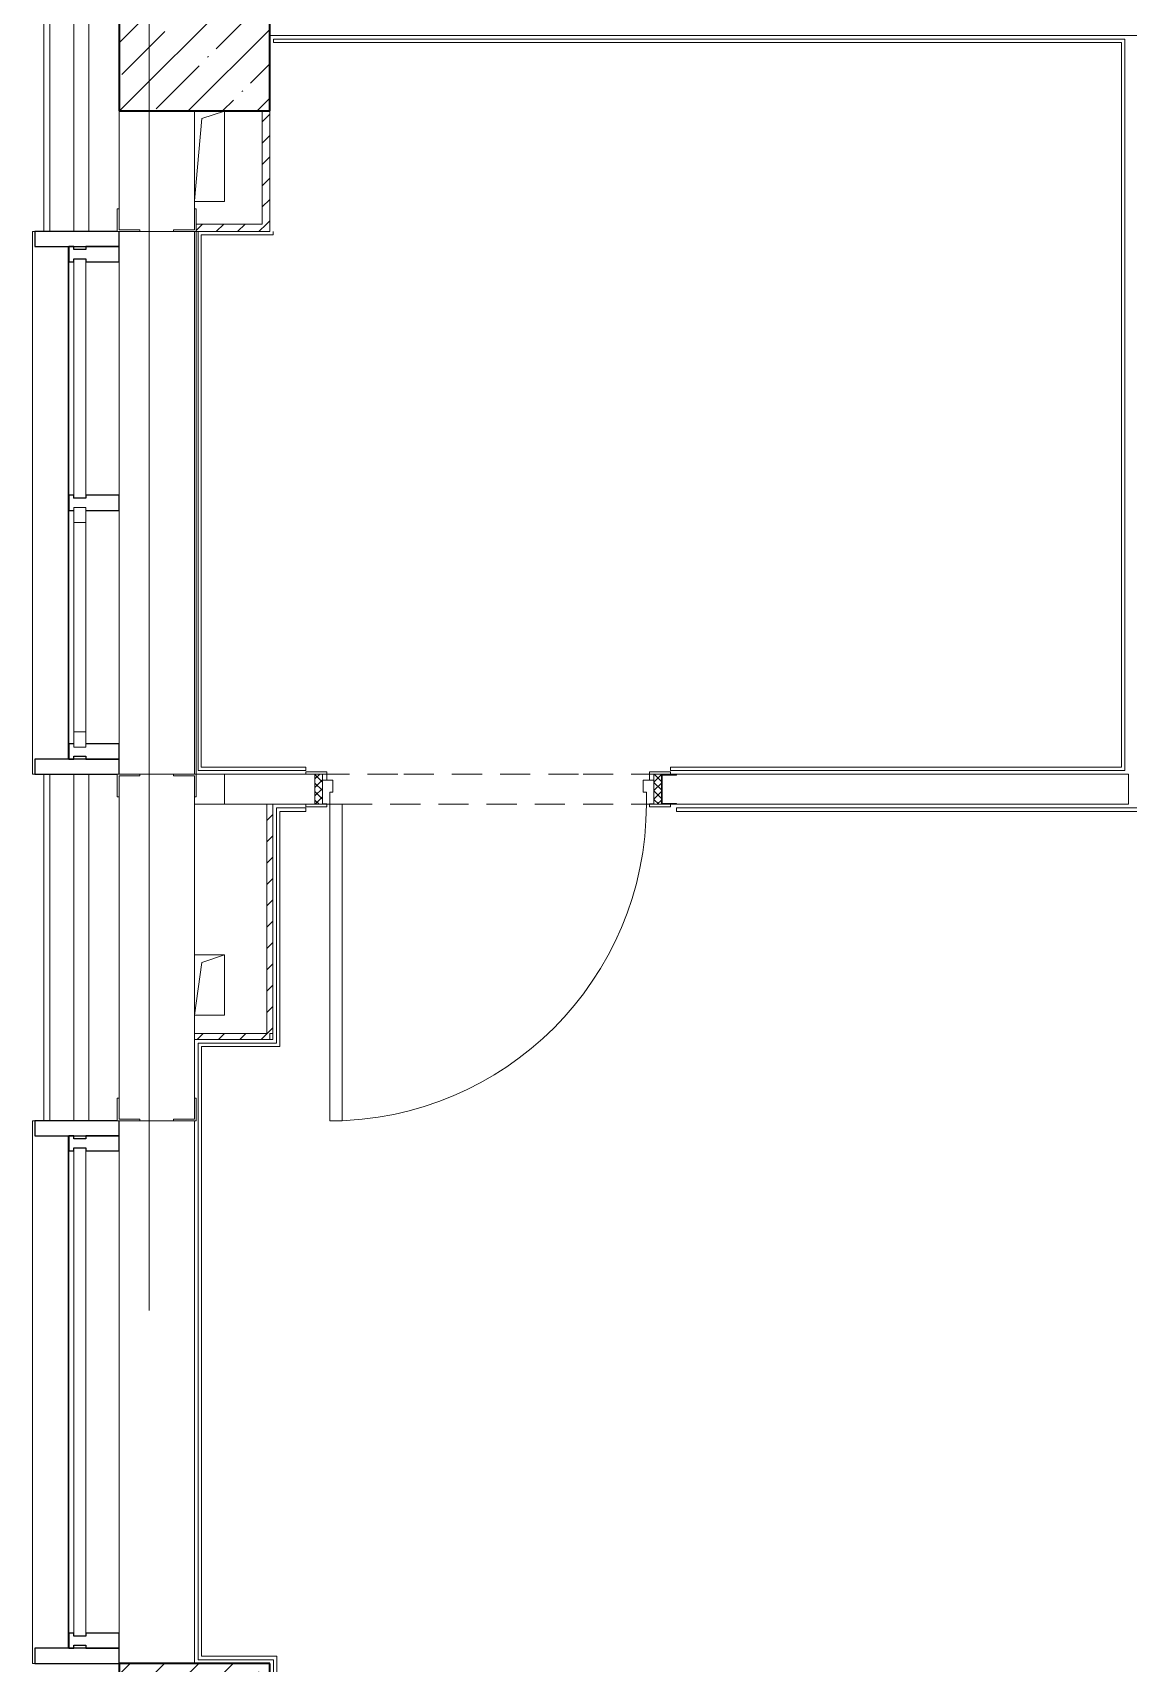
# Model space of a CAD drawing. Header units: millimetres. Extents: x 5993 to 95364, y 94667 to 143522.
# Drawn here: x 41601.2 to 41897.2, y 119147.5 to 119587.8 of the extents above; entities that cross this region are included whole.
import ezdxf

# ---------------------------------------------------------------- set-up
doc = ezdxf.new("R2010")
doc.units = ezdxf.units.MM
for name, pattern in [('200_ШТРИХ_ш1п0_6_', [160, 100, -60]), ('50_200_ШТРИХ_1Т_ш5_п1_п1_', [1400, 1000, -200, 0, -200]), ('Штрих короткий', [300, 150, -150])]:
    doc.linetypes.add(name, pattern=pattern)
for name, color, linetype, lineweight in [('0-2', 7, 'Continuous', 9), ('S-GRID-____-OTLN-1', 7, '50_200_ШТРИХ_1Т_ш5_п1_п1_', 9), ('Двери', 7, 'Continuous', 9), ('Импосты витража', 7, 'Continuous', 9), ('Импосты витража-1', 7, 'Continuous', 25), ('Каркас_Импост', 7, 'Continuous', 13), ('Каркас_Импост-1', 7, 'Continuous', 9), ('Несущие колонны', 7, 'Continuous', 9), ('Несущие колонны-1', 7, 'Continuous', 35), ('Обобщенные модели', 7, 'Continuous', 9), ('Общие ребра', 7, 'Continuous', 9), ('Окна', 7, 'Continuous', 9), ('Остекление-1', 7, 'Continuous', 9), ('Открывание-1', 7, 'Continuous', 9), ('Панель', 7, 'Continuous', 13), ('Перекрытия', 7, 'Continuous', 9), ('Перемычка-1', 7, 'Штрих короткий', 9), ('Перемычка_Пунктирные линии-1', 7, '200_ШТРИХ_ш1п0_6_', 9), ('Стены', 7, 'Continuous', 9), ('Стены-1', 7, 'Continuous', 13)]:
    doc.layers.add(name, color=color, linetype=linetype, lineweight=lineweight)
doc.layers.add('Штриховка разреза-4', color=7, linetype='Continuous', lineweight=5, true_color=0x0080ff)
doc.layers.add('Штриховка разреза-6', color=1, linetype='Continuous', lineweight=5, true_color=0xff0000)

# ---------------------------------------------------------------- blocks, each defined once
blk = doc.blocks.new('BSC_Колонна _Прямоугольная - 500х500-V15-АИ2_01_План напольных покрытий и плинтусов 1го этажа _Часть 1_')
at = {"layer": 'Несущие колонны'}
h = blk.add_hatch(dxfattribs=at)
h.set_pattern_fill('FP_22', color=256, style=0, pattern_type=2)
h.set_pattern_definition([(45, (-150, -69250), (-114.04925, 114.04925), []), (45, (-35.95, -69250), (-114.04925, 114.04925), [201.613, -40.323, 3.353, -36.97])])
h.paths.add_polyline_path([(-250, -250), (250, -250), (250, 250), (-250, 250), (-250, 192.3)], flags=0)
at = {"layer": 'Несущие колонны-1'}
for p, q in [((250, 250), (-250, 250)), ((-250, 250), (-250, -250)), ((250, -250), (250, 250)), ((-250, -250), (250, -250))]:
    blk.add_line(p, q, dxfattribs=at)
blk = doc.blocks.new('BSC_Колонна _Прямоугольная - 500х500-V17-АИ2_01_План напольных покрытий и плинтусов 1го этажа _Часть 1_')
at = {"layer": 'Несущие колонны'}
h = blk.add_hatch(dxfattribs=at)
h.set_pattern_fill('FP_24', color=256, style=0, pattern_type=2)
h.set_pattern_definition([(45, (-150, -63600), (-114.04925, 114.04925), []), (45, (-35.95, -63600), (-114.04925, 114.04925), [201.613, -40.323, 3.353, -36.97])])
h.paths.add_polyline_path([(-250, -250), (250, -250), (250, 250), (-250, 250), (-250, 59.4)], flags=0)
at = {"layer": 'Несущие колонны-1'}
for p, q in [((250, 250), (-250, 250)), ((-250, 250), (-250, -250)), ((250, -250), (250, 250)), ((-250, -250), (250, -250))]:
    blk.add_line(p, q, dxfattribs=at)
blk = doc.blocks.new('Дверь_СКБ_1Ст_Внутренняя_ШЕР - СОШ_Д-15__Дв_1150x2100h_Кладовые инвентаря_EI30-34641582-АИ2_01_План напольных покрытий и плинтусов 1го этажа _Часть 1_')
at = {"layer": 'Двери'}
h = blk.add_hatch(dxfattribs=at)
h.set_pattern_fill('FP_60', color=256, style=0, pattern_type=2)
h.set_pattern_definition([(135, (1726.41, 114.685), (-14.14214, -14.14214), []), (225, (1726.41, 114.685), (14.14214, -14.14214), [])])
h.paths.add_polyline_path([(562.5, 50), (562.5, -50), (587.5, -50), (587.5, 50)], flags=0)
at = {"layer": 'Каркас_Импост-1'}
h = blk.add_hatch(dxfattribs=at)
h.set_pattern_fill('FP_61', color=256, style=0, pattern_type=2)
h.set_pattern_definition([(45, (-396.384, 114.685), (-14.1421, 14.1421), []), (135, (-396.384, 114.685), (-14.1421, -14.1421), [])])
h.paths.add_polyline_path([(-537.5, 50), (-562.5, 50), (-562.5, -50), (-537.5, -50), (-537.5, 47)], flags=0)
at = {"layer": 'Каркас_Импост'}
for p, q in [((-522.5, 58), (-592.5, 58)), ((-592.5, 58), (-592.5, 50)), ((-522.5, 50), (-522.5, 58)), ((617.5, 58), (547.5, 58)), ((547.5, 58), (547.5, 50)), ((617.5, 50), (617.5, 58)), ((-537.5, 50), (-562.5, 50)), ((-562.5, 50), (-522.5, 50)), ((-512.5, 50), (-537.5, 50)), ((-537.5, 50), (-537.5, -30)), ((-537.5, -50), (-537.5, 50)), ((-522.5, 50), (-537.5, 50)), ((-537.5, 50), (-537.5, 49)), ((-537.5, 49), (-522.5, 49)), ((-522.5, 49), (-522.5, 50)), ((-512.5, 10), (-512.5, 50)), ((-502.5, 10), (-512.5, 10)), ((-502.5, -30), (-502.5, 10)), ((537.5, 10), (527.5, 10)), ((527.5, 10), (527.5, -30)), ((537.5, 50), (537.5, 10)), ((562.5, 50), (537.5, 50)), ((562.5, 50), (547.5, 50)), ((547.5, 50), (547.5, 49)), ((547.5, 50), (617.5, 50)), ((547.5, 49), (562.5, 49)), ((562.5, -30), (562.5, 50)), ((587.5, 50), (562.5, 50)), ((562.5, 50), (562.5, -50)), ((562.5, 49), (562.5, 50)), ((587.5, -50), (587.5, 50)), ((-592.5, -50), (-592.5, -58)), ((-562.5, -50), (-537.5, -50)), ((-522.5, -50), (-562.5, -50)), ((-537.5, -30), (-502.5, -30)), ((-522.5, -30), (-537.5, -30)), ((-537.5, -30), (-537.5, -50)), ((-537.5, -50), (-522.5, -50)), ((-522.5, -50), (-522.5, -30)), ((-522.5, -58), (-522.5, -50)), ((527.5, -30), (562.5, -30)), ((562.5, -30), (547.5, -30)), ((547.5, -30), (547.5, -50)), ((547.5, -50), (562.5, -50)), ((617.5, -50), (547.5, -50)), ((547.5, -50), (547.5, -58)), ((562.5, -50), (562.5, -30)), ((562.5, -50), (587.5, -50)), ((617.5, -58), (617.5, -50)), ((-592.5, -58), (-522.5, -58)), ((547.5, -58), (617.5, -58))]:
    blk.add_line(p, q, dxfattribs=at)
at = {"layer": 'Открывание-1'}
blk.add_arc((537.5, 50), 1050, 90, 180, dxfattribs=at)
at = {"layer": 'Панель'}
for p, q in [((537.5, 1100), (497.5, 1100)), ((497.5, 1100), (497.5, 50)), ((537.5, 50), (537.5, 1100)), ((497.5, 50), (537.5, 50))]:
    blk.add_line(p, q, dxfattribs=at)
blk = doc.blocks.new('Проем_Дверь_Прямоугольный - 1800х2700h_оконные проемы-25805030-АИ2_01_План напольных покрытий и плинтусов 1го этажа _Часть 1_')
at = {"layer": 'Перемычка-1'}
for p, q in [((900, 125), (-900, 125)), ((900, -125), (-900, -125))]:
    blk.add_line(p, q, dxfattribs=at)
blk = doc.blocks.new('PNS_Панель прямоугольная2 - Нр_Стекло - 40мм-26243474-АИ2_01_План напольных покрытий и плинтусов 1го этажа _Часть 1_')
at = {"layer": 'Каркас_Импост'}
for p, q in [((-397.5, 0), (-397.5, 40)), ((-397.5, 40), (-347.5, 40)), ((-347.5, 40), (-347.5, 0)), ((397.5, 40), (347.5, 40)), ((347.5, 40), (347.5, 0)), ((397.5, 0), (397.5, 40)), ((-347.5, 0), (-397.5, 0)), ((347.5, 0), (397.5, 0))]:
    blk.add_line(p, q, dxfattribs=at)
at = {"layer": 'Каркас_Импост-1'}
for p, q in [((-347.5, 40), (347.5, 40)), ((-347.5, 0), (347.5, 0))]:
    blk.add_line(p, q, dxfattribs=at)
blk = doc.blocks.new('Прямоугольный импост - Импост структурный с накладкой - 150мм-25647633-АИ2_01_План напольных покрытий и плинтусов 1го этажа _Часть 1_')
at = {"layer": 'Импосты витража-1'}
for p, q in [((-25, 0), (-25, 17)), ((-25, 17), (25, 17)), ((-15, 0), (-25, 0)), ((-15, -40), (-15, 0)), ((25, 17), (25, 0)), ((-25, -150), (-25, -40)), ((-25, -40), (-15, -40)), ((25, -40), (25, -150)), ((25, -150), (-25, -150))]:
    blk.add_line(p, q, dxfattribs=at)
blk = doc.blocks.new('Прямоугольный импост - Импост структурный с накладкой - 150мм-25647642-АИ2_01_План напольных покрытий и плинтусов 1го этажа _Часть 1_')
at = {"layer": 'Импосты витража'}
for p, q in [((103600, 79475), (103600, 80250)), ((103767, 79475), (103767, 80250))]:
    blk.add_line(p, q, dxfattribs=at)
blk = doc.blocks.new('Прямоугольный импост - Импост структурный с накладкой - 150мм-V165-АИ2_01_План напольных покрытий и плинтусов 1го этажа _Часть 1_')
at = {"layer": 'Импосты витража-1'}
for p, q in [((-25, 0), (-25, 17)), ((-25, 17), (25, 17)), ((25, 0), (15, 0)), ((15, 0), (15, -40)), ((25, 17), (25, 0)), ((-25, -150), (-25, -40)), ((15, -40), (25, -40)), ((25, -40), (25, -150)), ((25, -150), (-25, -150))]:
    blk.add_line(p, q, dxfattribs=at)
blk = doc.blocks.new('PNS_Панель прямоугольная1 - Нр_Стекло - 40мм-25259299-АИ2_01_План напольных покрытий и плинтусов 1го этажа _Часть 1_')
at = {"layer": 'Остекление-1'}
for p, q in [((-387.5, 40), (387.5, 40)), ((-397.5, 0), (397.5, 0)), ((387.5, 0), (-387.5, 0))]:
    blk.add_line(p, q, dxfattribs=at)
blk = doc.blocks.new('Прямоугольный импост - Импост структурный с накладкой - 150мм-25647644-АИ2_01_План напольных покрытий и плинтусов 1го этажа _Часть 1_')
at = {"layer": 'Импосты витража-1'}
for p, q in [((-25, 0), (-25, 17)), ((-25, 17), (25, 17)), ((-15, 0), (-25, 0)), ((-15, -40), (-15, 0)), ((25, 0), (15, 0)), ((15, 0), (15, -40)), ((25, 17), (25, 0)), ((-25, -150), (-25, -40)), ((-25, -40), (-15, -40)), ((15, -40), (25, -40)), ((25, -40), (25, -150)), ((25, -150), (-25, -150))]:
    blk.add_line(p, q, dxfattribs=at)
blk = doc.blocks.new('Прямоугольный импост - Откос НВФ_50х280 мм-25993834-АИ2_01_План напольных покрытий и плинтусов 1го этажа _Часть 1_')
at = {"layer": 'Импосты витража-1'}
for p, q in [((-50, 130), (0, 130)), ((-50, -150), (-50, 130)), ((0, 130), (0, -144)), ((0, -150), (-50, -150))]:
    blk.add_line(p, q, dxfattribs=at)
blk = doc.blocks.new('Прямоугольный импост - Откос НВФ_50х280 мм-25993838-АИ2_01_План напольных покрытий и плинтусов 1го этажа _Часть 1_')
at = {"layer": 'Импосты витража-1'}
for p, q in [((0, 130), (-50, 130)), ((-50, 130), (-50, -150)), ((0, -144), (0, 130)), ((-50, -150), (0, -150))]:
    blk.add_line(p, q, dxfattribs=at)
blk = doc.blocks.new('PNS_Панель прямоугольная1 - Нр_Стекло - 40мм-25293744-АИ2_01_План напольных покрытий и плинтусов 1го этажа _Часть 1_')
at = {"layer": 'Остекление-1'}
for p, q in [((-800, 40), (800, 40)), ((-810, 0), (810, 0)), ((800, 0), (-800, 0))]:
    blk.add_line(p, q, dxfattribs=at)
blk = doc.blocks.new('Прямоугольный импост - Импост структурный с накладкой - 150мм-25651488-АИ2_01_План напольных покрытий и плинтусов 1го этажа _Часть 1_')
at = {"layer": 'Импосты витража'}
for p, q in [((27000, 57000), (28600, 57000)), ((27000, 56833), (28600, 56833))]:
    blk.add_line(p, q, dxfattribs=at)
blk = doc.blocks.new('Прямоугольный импост - Импост структурный с накладкой - 150мм-25651501-АИ2_01_План напольных покрытий и плинтусов 1го этажа _Часть 1_')
at = {"layer": 'Импосты витража-1'}
for p, q in [((-25, 0), (-25, 17)), ((-25, 17), (25, 17)), ((-15, 0), (-25, 0)), ((-15, -40), (-15, 0)), ((25, 0), (15, 0)), ((15, 0), (15, -40)), ((25, 17), (25, 0)), ((-25, -150), (-25, -40)), ((-25, -40), (-15, -40)), ((15, -40), (25, -40)), ((25, -40), (25, -150)), ((25, -150), (-25, -150))]:
    blk.add_line(p, q, dxfattribs=at)
blk = doc.blocks.new('Прямоугольный импост - Откос НВФ_50х280 мм-V175-АИ2_01_План напольных покрытий и плинтусов 1го этажа _Часть 1_')
at = {"layer": 'Импосты витража-1'}
for p, q in [((-50, 130), (0, 130)), ((-50, -150), (-50, 130)), ((0, 130), (0, -150)), ((0, -150), (-50, -150))]:
    blk.add_line(p, q, dxfattribs=at)
blk = doc.blocks.new('Прямоугольный импост - Откос НВФ_50х280 мм-25995273-АИ2_01_План напольных покрытий и плинтусов 1го этажа _Часть 1_')
at = {"layer": 'Импосты витража-1'}
for p, q in [((0, 130), (-50, 130)), ((-50, 130), (-50, -150)), ((0, -144), (0, 130)), ((-50, -150), (0, -150))]:
    blk.add_line(p, q, dxfattribs=at)
blk = doc.blocks.new('Фахверк_СКБ_Уголок - 250_2700-27497298-АИ2_01_План напольных покрытий и плинтусов 1го этажа _Часть 1_')
at = {"layer": 'Обобщенные модели'}
for p, q in [((200, 181), (125, 181)), ((125, 181), (125, 106)), ((131, 106), (131, 175)), ((131, 175), (200, 175)), ((200, 175), (200, 181)), ((125, 106), (131, 106)), ((131, -6), (125, -6)), ((125, -6), (125, -81)), ((131, -75), (131, -6)), ((125, -81), (200, -81)), ((200, -75), (131, -75)), ((200, -81), (200, -75))]:
    blk.add_line(p, q, dxfattribs=at)
blk = doc.blocks.new('АР_Перемычка - АР_Перемычка-V189-АИ2_01_План напольных покрытий и плинтусов 1го этажа _Часть 1_')
at = {"layer": 'Перемычка_Пунктирные линии-1'}
for p, q in [((0, 50), (1450, 50)), ((1450, 50), (1450, -50)), ((0, -50), (275, -50)), ((275, -50), (875, -50)), ((875, -50), (1450, -50))]:
    blk.add_line(p, q, dxfattribs=at)
blk = doc.blocks.new('154_Фахверк_СКБ_Швеллер - Тип_100_4010-28225412-АИ2_01_План напольных покрытий и плинтусов 1го этажа _Часть 1_')
at = {"layer": 'Обобщенные модели'}
for p, q in [((125, 50), (175, 50)), ((125, -50), (125, 50)), ((128, 47), (128, -47)), ((175, 47), (128, 47)), ((175, 50), (175, 47)), ((175, -50), (125, -50)), ((128, -47), (175, -47)), ((175, -47), (175, -50))]:
    blk.add_line(p, q, dxfattribs=at)
blk = doc.blocks.new('AR_Отверстие прямоугольное _в плите_ - AR_Отверстие прямоугольное _в плите_-30511980-АИ2_01_План напольных покрытий и плинтусов 1го этажа _Часть 1_')
at = {"layer": 'Обобщенные модели'}
for p, q in [((-49.9, -148.5), (-25, 125)), ((-25, 125), (50, 150)), ((50, -150), (50, 150)), ((-49.9, -150), (50, -150))]:
    blk.add_line(p, q, dxfattribs=at)
blk = doc.blocks.new('AR_Отверстие прямоугольное _в плите_ - AR_Отверстие прямоугольное _в плите_-V277-АИ2_01_План напольных покрытий и плинтусов 1го этажа _Часть 1_')
at = {"layer": 'Обобщенные модели'}
for p, q in [((50, 100), (-49.9, 100)), ((-49.9, -99.1), (-25, 75)), ((-25, 75), (50, 100)), ((50, -100), (50, 100)), ((-49.9, -100), (50, -100))]:
    blk.add_line(p, q, dxfattribs=at)
blk = doc.blocks.new('Отлив_СКБ - Отлив витража_120_НВФ-31885689-АИ2_01_План напольных покрытий и плинтусов 1го этажа _Часть 1_')
at = {"layer": 'Окна'}
for p, q in [((0, 113), (0, 120)), ((1800, 120), (0, 120)), ((1800, 120), (1800, 113)), ((50, 2), (1750, 2))]:
    blk.add_line(p, q, dxfattribs=at)

msp = doc.modelspace()

# ---------------------------------------------------------------- linework, layer by layer
at = {"layer": 'S-GRID-____-OTLN-1', "color": 251, "ltscale": 0.6, "true_color": 0x636466}
msp.add_line((41632.66, 118402.62), (41632.66, 121495.1), dxfattribs=at)
at = {"layer": 'Общие ребра'}
for p, q in [((41605.81, 119607.36), (41605.81, 119534.1)), ((41605.81, 119534.1), (41605.81, 119607.36)), ((41612.32, 119534.1), (41612.32, 119607.36)), ((41616.39, 119534.1), (41616.39, 119607.36)), ((41624.53, 119566.66), (41624.53, 119540.21)), ((41624.53, 119540.21), (41624.53, 119566.66)), ((41605.81, 119387.59), (41605.81, 119293.99)), ((41605.81, 119293.99), (41605.81, 119387.59)), ((41612.32, 119293.99), (41612.32, 119387.59)), ((41616.39, 119293.99), (41616.39, 119387.59)), ((41624.53, 119381.49), (41624.53, 119300.09)), ((41624.53, 119300.09), (41624.53, 119381.49))]:
    msp.add_line(p, q, dxfattribs=at)
at = {"layer": 'Перекрытия'}
for p, q in [((41645.37, 119534.1), (41645.37, 119387.59)), ((41666.04, 119317.59), (41666.04, 119315.96)), ((41666.04, 119315.96), (41665.23, 119315.96))]:
    msp.add_line(p, q, dxfattribs=at)
at = {"layer": 'Стены'}
for p, q in [((41666.21, 119586.03), (41896.23, 119586.03)), ((41666.21, 119586.03), (41666.21, 119585.14)), ((41896.23, 119586.03), (41896.23, 119388.57)), ((41895.33, 119585.14), (41666.21, 119585.14)), ((41895.33, 119389.46), (41895.33, 119585.14)), ((41644.88, 119534.1), (41644.88, 119387.59)), ((41645.86, 119388.57), (41645.86, 119534.1)), ((41646.75, 119533.21), (41646.75, 119389.46)), ((41666.12, 119533.21), (41646.75, 119533.21)), ((41666.12, 119533.21), (41666.12, 119534.1)), ((41675, 119388.57), (41645.86, 119388.57)), ((41646.75, 119389.46), (41675, 119389.46)), ((41675, 119389.46), (41675, 119388.57)), ((41773.48, 119389.46), (41895.33, 119389.46)), ((41773.48, 119389.46), (41773.48, 119388.57)), ((41896.23, 119388.57), (41773.48, 119388.57)), ((41667.02, 119378.48), (41674.99, 119378.48)), ((41667.02, 119314.99), (41667.02, 119378.48)), ((41674.99, 119377.5), (41668, 119377.5)), ((41668, 119377.5), (41668, 119314.01)), ((41674.99, 119378.48), (41674.99, 119377.5)), ((41775.08, 119378.48), (42258.44, 119378.48)), ((41775.08, 119378.48), (41775.08, 119377.5)), ((42257.46, 119377.5), (41775.08, 119377.5)), ((41645.86, 119314.99), (41667.02, 119314.99)), ((41645.86, 119148.45), (41645.86, 119314.99)), ((41668, 119314.01), (41646.83, 119314.01)), ((41646.83, 119314.01), (41646.83, 119149.43)), ((41644.88, 119293.99), (41644.88, 119147.48)), ((41666.21, 119148.45), (41645.86, 119148.45)), ((41646.83, 119149.43), (41667.18, 119149.43)), ((41666.21, 119081.35), (41666.21, 119148.45)), ((41667.18, 119149.43), (41667.18, 119080.38))]:
    msp.add_line(p, q, dxfattribs=at)
at = {"layer": 'Стены-1'}
for p, q in [((41604.18, 119627.71), (41604.18, 119534.1)), ((41665.23, 119587.01), (42081.97, 119587.01)), ((41644.88, 119540.21), (41644.88, 119566.66)), ((41663.19, 119566.66), (41663.19, 119536.14)), ((41665.23, 119534.1), (41665.23, 119566.66)), ((41604.18, 119534.1), (41605.81, 119534.1)), ((41605.81, 119534.1), (41624.04, 119534.1)), ((41630.15, 119534.1), (41639.26, 119534.1)), ((41663.19, 119536.14), (41645.37, 119536.14)), ((41645.37, 119534.1), (41665.23, 119534.1)), ((41604.18, 119387.59), (41604.18, 119293.99)), ((41605.81, 119387.59), (41604.18, 119387.59)), ((41624.04, 119387.59), (41605.81, 119387.59)), ((41639.26, 119387.59), (41630.15, 119387.59)), ((41675, 119387.59), (41645.37, 119387.59)), ((41897.21, 119387.59), (41775.11, 119387.59)), ((41897.21, 119379.45), (41897.21, 119387.59)), ((41644.88, 119381.49), (41644.88, 119379.45)), ((41644.88, 119300.09), (41644.88, 119381.49)), ((41644.88, 119379.45), (41675, 119379.45)), ((41666.04, 119379.45), (41664.41, 119379.45)), ((41664.41, 119379.45), (41664.41, 119317.59)), ((41666.04, 119317.59), (41666.04, 119379.45)), ((41775.11, 119379.45), (41897.21, 119379.45)), ((41664.41, 119317.59), (41644.88, 119317.59)), ((41644.88, 119317.59), (41644.88, 119315.96)), ((41665.23, 119315.96), (41665.23, 119317.59)), ((41665.23, 119317.59), (41666.04, 119317.59)), ((41644.88, 119315.96), (41665.23, 119315.96)), ((41604.18, 119293.99), (41605.81, 119293.99)), ((41605.81, 119293.99), (41624.04, 119293.99)), ((41630.15, 119293.99), (41639.26, 119293.99))]:
    msp.add_line(p, q, dxfattribs=at)
at = {"layer": 'Штриховка разреза-4'}
for p, q in [((41664.41, 119375.05), (41666.04, 119376.68)), ((41664.41, 119369.29), (41666.04, 119370.92)), ((41664.41, 119363.54), (41666.04, 119365.17)), ((41664.41, 119357.78), (41666.04, 119359.41)), ((41664.41, 119352.03), (41666.04, 119353.66)), ((41664.41, 119346.27), (41666.04, 119347.9)), ((41664.41, 119340.52), (41666.04, 119342.14)), ((41664.41, 119334.76), (41666.04, 119336.39)), ((41664.41, 119329.01), (41666.04, 119330.63)), ((41664.41, 119323.25), (41666.04, 119324.88)), ((41645.62, 119315.96), (41647.25, 119317.59)), ((41651.37, 119315.96), (41653, 119317.59)), ((41657.13, 119315.96), (41658.76, 119317.59)), ((41662.88, 119315.96), (41664.51, 119317.59)), ((41664.51, 119317.59), (41666.04, 119319.12))]:
    msp.add_line(p, q, dxfattribs=at)
at = {"layer": 'Штриховка разреза-6'}
for p, q in [((41663.19, 119563.76), (41665.23, 119565.8)), ((41663.19, 119558.01), (41665.23, 119560.04)), ((41663.19, 119552.25), (41665.23, 119554.29)), ((41663.19, 119546.49), (41665.23, 119548.53)), ((41663.19, 119540.74), (41665.23, 119542.77)), ((41645.37, 119534.42), (41647.08, 119536.14)), ((41650.8, 119534.1), (41652.84, 119536.14)), ((41656.56, 119534.1), (41658.59, 119536.14)), ((41662.31, 119534.1), (41664.35, 119536.14)), ((41664.35, 119536.14), (41665.23, 119537.02))]:
    msp.add_line(p, q, dxfattribs=at)

# ---------------------------------------------------------------- block references
at = {"layer": '0-2', "xscale": 0.08139549610658335, "yscale": 0.08139549610658335, "zscale": 0.08139549610658335}
for name, p in [('BSC_Колонна _Прямоугольная - 500х500-V15-АИ2_01_План напольных покрытий и плинтусов 1го этажа _Часть 1_', (41644.88, 119587.01)), ('AR_Отверстие прямоугольное _в плите_ - AR_Отверстие прямоугольное _в плите_-30511980-АИ2_01_План напольных покрытий и плинтусов 1го этажа _Часть 1_', (41648.94, 119554.45)), ('154_Фахверк_СКБ_Швеллер - Тип_100_4010-28225412-АИ2_01_План напольных покрытий и плинтусов 1го этажа _Часть 1_', (41760.87, 119383.52)), ('AR_Отверстие прямоугольное _в плите_ - AR_Отверстие прямоугольное _в плите_-V277-АИ2_01_План напольных покрытий и плинтусов 1го этажа _Часть 1_', (41648.94, 119330.62)), ('BSC_Колонна _Прямоугольная - 500х500-V17-АИ2_01_План напольных покрытий и плинтусов 1го этажа _Часть 1_', (41644.88, 119127.13))]:
    msp.add_blockref(name, p, dxfattribs=at)
for name, p, rotation in [('Фахверк_СКБ_Уголок - 250_2700-27497298-АИ2_01_План напольных покрытий и плинтусов 1го этажа _Часть 1_', (41638.78, 119523.93), 89.99999999999991), ('Отлив_СКБ - Отлив витража_120_НВФ-31885689-АИ2_01_План напольных покрытий и плинтусов 1го этажа _Часть 1_', (41610.94, 119387.59), 90), ('Прямоугольный импост - Откос НВФ_50х280 мм-25993838-АИ2_01_План напольных покрытий и плинтусов 1го этажа _Часть 1_', (41612.32, 119534.1), 89.99999999999773), ('Проем_Дверь_Прямоугольный - 1800х2700h_оконные проемы-25805030-АИ2_01_План напольных покрытий и плинтусов 1го этажа _Часть 1_', (41634.71, 119460.85), 269.9999999999999), ('Прямоугольный импост - Импост структурный с накладкой - 150мм-25647642-АИ2_01_План напольных покрытий и плинтусов 1го этажа _Часть 1_', (50057.1, 125994.87), 180), ('PNS_Панель прямоугольная1 - Нр_Стекло - 40мм-25259299-АИ2_01_План напольных покрытий и плинтусов 1го этажа _Часть 1_', (41612.32, 119494.42), 269.9999999999977), ('Прямоугольный импост - Импост структурный с накладкой - 150мм-25647642-АИ2_01_План напольных покрытий и плинтусов 1го этажа _Часть 1_', (50057.1, 125927.72), 180), ('PNS_Панель прямоугольная2 - Нр_Стекло - 40мм-26243474-АИ2_01_План напольных покрытий и плинтусов 1го этажа _Часть 1_', (41612.32, 119427.27), 269.9999999999977), ('Дверь_СКБ_1Ст_Внутренняя_ШЕР - СОШ_Д-15__Дв_1150x2100h_Кладовые инвентаря_EI30-34641582-АИ2_01_План напольных покрытий и плинтусов 1го этажа _Часть 1_', (41725.26, 119383.52), 180), ('Фахверк_СКБ_Уголок - 250_2700-27497298-АИ2_01_План напольных покрытий и плинтусов 1го этажа _Часть 1_', (41630.64, 119397.77), 269.9999999999999), ('АР_Перемычка - АР_Перемычка-V189-АИ2_01_План напольных покрытий и плинтусов 1го этажа _Часть 1_', (41771.04, 119383.52), 180), ('Фахверк_СКБ_Уголок - 250_2700-27497298-АИ2_01_План напольных покрытий и плинтусов 1го этажа _Часть 1_', (41638.78, 119283.81), 89.99999999999991), ('Отлив_СКБ - Отлив витража_120_НВФ-31885689-АИ2_01_План напольных покрытий и плинтусов 1го этажа _Часть 1_', (41610.94, 119147.48), 90), ('Прямоугольный импост - Откос НВФ_50х280 мм-25995273-АИ2_01_План напольных покрытий и плинтусов 1го этажа _Часть 1_', (41612.32, 119293.99), 89.99999999999847), ('Проем_Дверь_Прямоугольный - 1800х2700h_оконные проемы-25805030-АИ2_01_План напольных покрытий и плинтусов 1го этажа _Часть 1_', (41634.71, 119220.73), 269.9999999999999), ('PNS_Панель прямоугольная1 - Нр_Стекло - 40мм-25293744-АИ2_01_План напольных покрытий и плинтусов 1го этажа _Часть 1_', (41612.32, 119220.73), 269.9999999999985), ('Прямоугольный импост - Импост структурный с накладкой - 150мм-25651488-АИ2_01_План напольных покрытий и плинтусов 1го этажа _Часть 1_', (36984.99, 121483.53), 269.9999999999994)]:
    msp.add_blockref(name, p, dxfattribs=dict(at, rotation=rotation))
at = {"layer": '0-2', "extrusion": (0, 0, -1), "xscale": 0.08139549610658335, "yscale": 0.08139549610658335, "zscale": 0.08139549610658335}
for name, p, rotation in [('Прямоугольный импост - Импост структурный с накладкой - 150мм-25647644-АИ2_01_План напольных покрытий и плинтусов 1го этажа _Часть 1_', (-41612.32, 119528), 270.0000000000023), ('Прямоугольный импост - Импост структурный с накладкой - 150мм-25647633-АИ2_01_План напольных покрытий и плинтусов 1го этажа _Часть 1_', (-41612.32, 119460.85), 270.0000000000023), ('Прямоугольный импост - Импост структурный с накладкой - 150мм-V165-АИ2_01_План напольных покрытий и плинтусов 1го этажа _Часть 1_', (-41612.32, 119393.7), 270.0000000000023), ('Прямоугольный импост - Откос НВФ_50х280 мм-25993834-АИ2_01_План напольных покрытий и плинтусов 1го этажа _Часть 1_', (-41612.32, 119387.59), 270.0000000000023), ('Прямоугольный импост - Импост структурный с накладкой - 150мм-25651501-АИ2_01_План напольных покрытий и плинтусов 1го этажа _Часть 1_', (-41612.32, 119287.88), 270.0000000000015), ('Прямоугольный импост - Импост структурный с накладкой - 150мм-25651501-АИ2_01_План напольных покрытий и плинтусов 1го этажа _Часть 1_', (-41612.32, 119153.58), 270.0000000000015), ('Прямоугольный импост - Откос НВФ_50х280 мм-V175-АИ2_01_План напольных покрытий и плинтусов 1го этажа _Часть 1_', (-41612.32, 119147.48), 270.0000000000015)]:
    msp.add_blockref(name, p, dxfattribs=dict(at, rotation=rotation))

doc.saveas('drawing.dxf')
